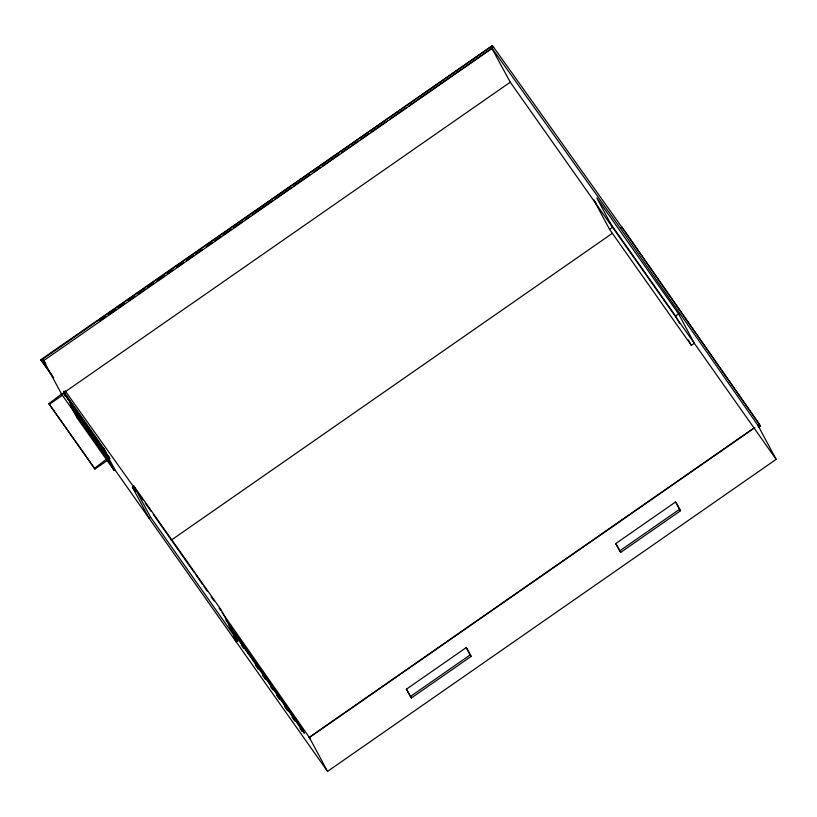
<?xml version="1.0" encoding="UTF-8"?>
<svg xmlns="http://www.w3.org/2000/svg" width="817" height="817" viewBox="0 0 817 817"><rect width="100%" height="100%" fill="white"/><g stroke="black" fill="none" stroke-linecap="round" stroke-linejoin="round"><path stroke-width="1.23" d="M107.885 460.063L94.925 469.07L49.316 404.374L48.918 403.649L61.541 393.998M94.925 469.07L94.527 468.335L106.179 459.43M40.85 359.735L492.457 45.599L493.621 47.315L42.147 361.696L40.85 359.735L53.728 377.811M41.126 360.246L492.457 45.599M99.5 321.101L105.791 316.73M108.937 314.535L116.269 309.439M118.363 307.978L124.654 303.607M128.841 300.687L135.132 296.316M138.267 294.13L145.61 289.034M147.703 287.574L153.984 283.203M157.13 281.017L164.462 275.911M167.608 273.726L172.847 270.08M177.044 267.169L183.325 262.788M186.47 260.603L193.803 255.507M195.906 254.046L202.187 249.675M206.384 246.754L212.665 242.383M214.759 240.923L221.05 236.552M223.143 235.092L231.528 229.26M233.621 227.81L243.058 221.244M245.151 219.793L250.39 216.148M252.484 214.687L272.388 200.839M274.492 199.379L291.25 187.716M293.344 186.266L310.113 174.603M313.258 172.418L320.591 167.311M322.684 165.851L339.453 154.199M341.547 152.738L349.931 146.907M352.025 145.446L358.316 141.075M360.409 139.615L368.794 133.784M370.887 132.323L387.656 120.671M389.75 119.211L406.509 107.548M408.612 106.087L492.437 47.784M492.12 48.346L620.481 228.382L758.002 425.494L776.15 459.348L327.535 771.401L61.653 394.254L510.268 82.2L491.099 46.896M49.316 404.374L62.276 395.367M63.501 391.915L64.472 393.733L63.879 394.141L65.329 396.194M113.931 470.183L105.403 454.272L106.302 453.649L114.829 469.561L113.931 470.183L77.125 417.967L78.013 417.344L69.486 401.423M63.491 391.241L104.168 448.942L103.575 449.36L105.281 452.557M133.906 486.115L150.604 517.253L149.102 518.295L132.405 487.157L133.906 486.115L221.029 609.707L237.727 640.845L236.225 641.886L233.243 636.32M609.543 229.332L612.536 227.259L596.798 197.918L678.61 313.963L694.338 343.303L691.356 345.377L609.543 229.332L593.816 200.002L596.001 203.106M171.141 540.231L612.27 233.386M620.481 228.382L621.972 227.34L759.493 424.452L758.002 425.494L759.024 426.944L760.382 425.647L758.288 427.107M679.703 323.644L675.618 316.046L678.61 313.963M302.637 731.634L299.39 725.578L299.992 725.159L225.829 619.96M308.795 737.608L754.122 427.842M754.867 427.679L309.388 737.547L327.535 771.401M406.406 689.201L466.221 647.595L467.242 649.045L471.174 656.378L411.36 697.984L406.406 689.201L411.36 697.984M615.752 543.581L675.577 501.965L676.599 503.415L680.53 510.758L620.716 552.363L615.752 543.581L620.716 552.363M410.338 696.533L470.153 654.928L466.221 647.595M619.684 550.913L679.509 509.308L675.577 501.965M493.478 47.049L621.972 227.34M42.617 359.204L45.864 363.779M65.135 390.792L134.805 488.474M139.247 494.704L142.955 499.902M145.181 503.027L151.114 511.34M153.33 514.455L194.415 572.758M42.147 361.696L52.523 376.249M760.515 425.912L621.696 226.83M609.155 221.754L675.618 316.046M510.268 82.2L776.15 459.348M679.509 509.308L680.53 510.758M470.153 654.928L471.174 656.378M310.409 738.997L222.071 612.393M132.405 487.157L135.336 491.313M228.903 625.587L299.39 725.578M230.149 628.028L304.322 733.227L299.992 725.159M64.472 393.733L106.445 453.2L104.168 448.942M233.223 633.655L236.899 638.863M241.301 645.103L243.507 648.228M255.251 664.895L258.192 669.062M262.594 675.312L265.535 679.478M270.672 686.77L272.878 689.895M276.555 695.104L279.485 699.27M284.622 706.562L287.564 710.729M291.975 716.979L294.906 721.145M300.043 728.437L302.249 731.562M69.67 402.352L71.11 404.395M74.01 408.5L86.316 425.933M87.756 427.985L90.656 432.081M94.997 438.239L96.447 440.281M100.787 446.439L102.237 448.492M150.604 517.253L237.727 640.845M70.752 405.12L105.403 454.272M48.918 403.649L94.527 468.335M195.876 574.851L202.422 584.237M203.882 586.32L207.518 591.539M211.154 596.747L214.064 600.924M219.16 608.226L220.61 610.309M688.435 339.943L691.356 345.377M70.293 405.232L77.125 417.967M43.648 360.654L61.653 394.254M109.09 457.203L63.481 392.507L109.876 458.674L109.09 457.203"/></g></svg>
